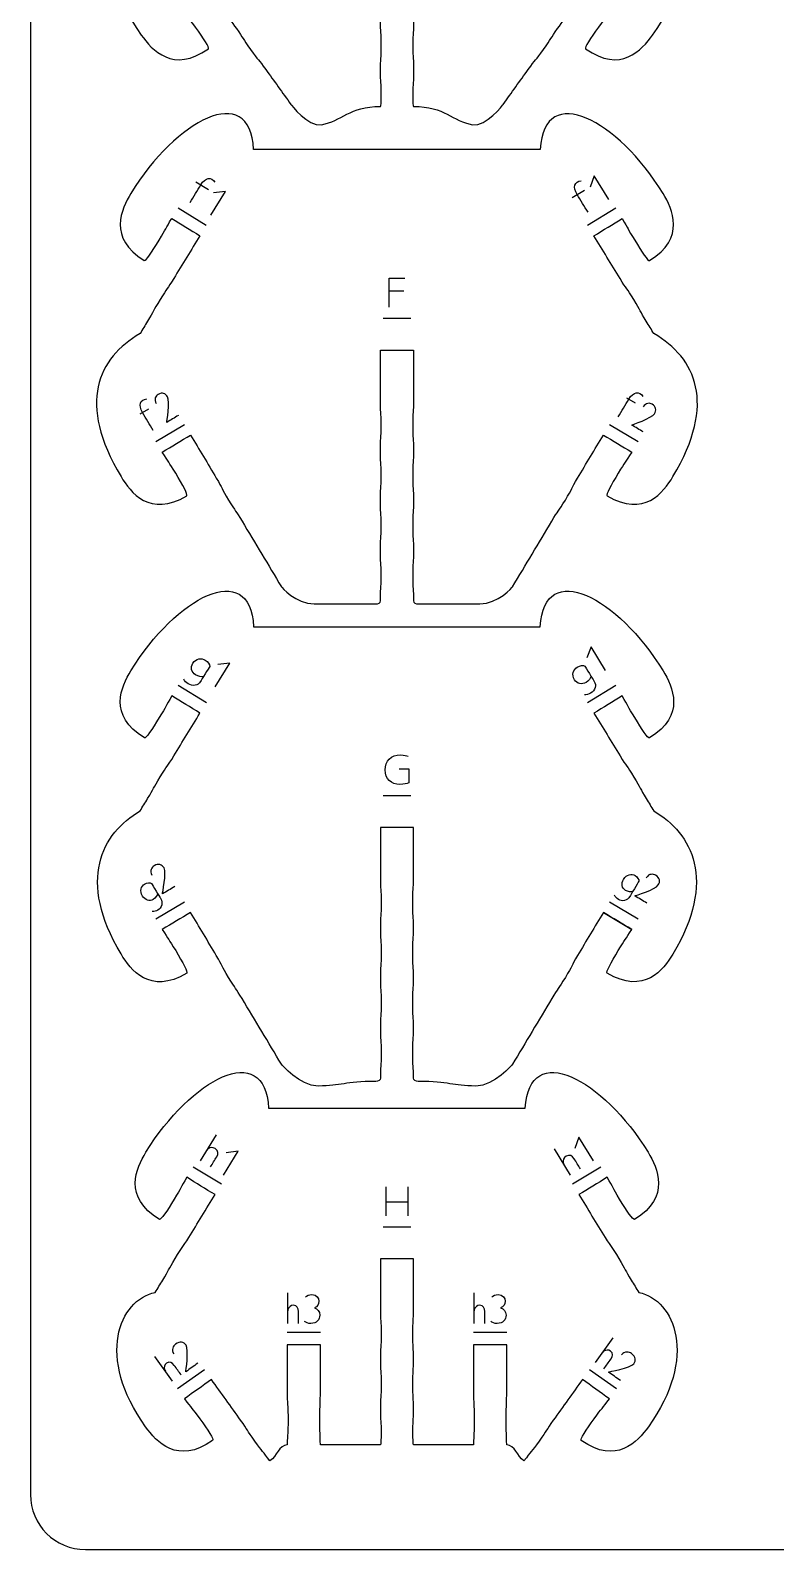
# Model space of a CAD drawing. Extents: x 0 to 200, y 0 to 300.
# Drawn here: x 0.1 to 67.7, y 0.1 to 137.9 of the extents above; entities that cross this region are included whole.
import ezdxf

# ---------------------------------------------------------------- set-up
doc = ezdxf.new("R2010")
doc.units = 0
doc.header["$MEASUREMENT"] = 0
doc.layers.add('DEFAULT', color=7, linetype='CONTINUOUS')

msp = doc.modelspace()

# ---------------------------------------------------------------- linework, layer by layer
at = {"layer": 'DEFAULT', "color": 7}
for points in [[(15.11, 124.18), (16.24, 123.49)], [(52.56, 122.56), (51.24, 124.73), (50.88, 123.7)], [(16.46, 121.14), (17.79, 123.3), (16.71, 123.16)], [(49.24, 122.74), (50.37, 123.43)], [(16.05, 120.22), (13.49, 121.79)], [(53.2, 121.78), (50.64, 120.21)], [(32.64, 112.81), (32.64, 115.44), (34.05, 115.44)], [(32.64, 114.28), (33.97, 114.28)], [(32.1, 111.81), (34.6, 111.81)], [(10.07, 103.12), (10.84, 103.57)], [(54.18, 104.58), (54.94, 104.12)], [(14.07, 102.14), (11.49, 100.6)], [(55.21, 100.6), (52.63, 102.14)], [(52.27, 79.84), (50.95, 82), (50.58, 80.98)], [(16.85, 78.36), (18.18, 80.52), (17.1, 80.38)], [(16.06, 76.91), (13.5, 78.48)], [(53.2, 78.48), (50.64, 76.91)], [(32.1, 68.51), (34.6, 68.51)], [(14.07, 58.84), (11.49, 57.3)], [(52.07, 57.9), (54.64, 56.36)], [(55.21, 57.3), (52.63, 58.84)], [(15.53, 35.36), (16.97, 37.72)], [(51.17, 35.36), (49.85, 37.52), (49.48, 36.5)], [(17.62, 34.08), (18.94, 36.24), (17.86, 36.1)], [(49.08, 34.08), (47.63, 36.44)], [(17.42, 33.24), (14.86, 34.8)], [(51.83, 34.8), (49.27, 33.24)], [(32.37, 30.38), (32.37, 33.01)], [(34.32, 33.01), (34.32, 30.38)], [(34.32, 31.61), (32.37, 31.61)], [(32.1, 29.38), (34.6, 29.38)], [(23.46, 20.61), (23.46, 23.38)], [(40.35, 20.61), (40.35, 23.38)], [(26.4, 19.79), (23.4, 19.79)], [(43.3, 19.79), (40.3, 19.79)], [(51.34, 17.06), (52.95, 19.31)], [(13, 15.38), (11.39, 17.62)], [(15.88, 16.42), (13.44, 14.67)], [(53.25, 14.67), (50.82, 16.42)]]:
    msp.add_lwpolyline(points, dxfattribs=at)
at = {"layer": 'DEFAULT', "color": 1}
for points, knots in [([(195.1, 0.1), (131.77, 0.1), (68.43, 0.1), (5.1, 0.1), (2.34, 0.1), (0.1, 2.34), (0.1, 5.1), (0.1, 101.77), (0.1, 198.43), (0.1, 295.1), (0.1, 297.86), (2.34, 300.1), (5.1, 300.1), (68.43, 300.1), (131.77, 300.1), (195.1, 300.1), (197.86, 300.1), (200.1, 297.86), (200.1, 295.1), (200.1, 198.43), (200.1, 101.77), (200.1, 5.1), (200.1, 2.34), (197.86, 0.1), (195.1, 0.1)], [0, 0, 0, 0, 538.583, 538.583, 538.583, 539.583, 539.583, 539.583, 1361.63, 1361.63, 1361.63, 1362.63, 1362.63, 1362.63, 1901.213, 1901.213, 1901.213, 1902.213, 1902.213, 1902.213, 2724.26, 2724.26, 2724.26, 2725.26, 2725.26, 2725.26, 2725.26]), ([(42.99, 131.2), (42.99, 131.2), (41.43, 129.15), (40.21, 129.35), (38.38, 129.66), (37.69, 131.01), (34.86, 131.01), (34.79, 131.01), (34.79, 131.42), (34.79, 131.99), (34.79, 133.25), (34.86, 133.12), (34.86, 134.26), (34.86, 135.4), (34.79, 135.27), (34.79, 136.54), (34.79, 137.8), (34.86, 137.67), (34.86, 138.81), (34.86, 139.95), (34.79, 139.82), (34.79, 141.09), (34.79, 142.35), (34.86, 142.22), (34.86, 143.36), (34.86, 144.88), (34.86, 146.39), (34.86, 147.91), (33.86, 147.91), (32.86, 147.91), (31.86, 147.91), (31.86, 146.39), (31.86, 144.88), (31.86, 143.36), (31.86, 142.22), (31.92, 142.35), (31.92, 141.09), (31.92, 139.82), (31.86, 139.95), (31.86, 138.81), (31.86, 137.67), (31.92, 137.8), (31.92, 136.54), (31.92, 135.27), (31.86, 135.4), (31.86, 134.26), (31.86, 133.12), (31.92, 133.25), (31.92, 131.99), (31.92, 131.42), (31.92, 131.01), (31.86, 131.01), (29.02, 131.01), (28.33, 129.66), (26.5, 129.35), (25.28, 129.15), (23.72, 131.2), (23.72, 131.2), (22.96, 132.26), (22.2, 133.32), (21.44, 134.37), (20.78, 135.29), (20.79, 135.15), (20.06, 136.18), (19.32, 137.21), (19.45, 137.14), (18.78, 138.07), (17.9, 139.3), (17.01, 140.53), (16.13, 141.76), (15.32, 141.18), (14.51, 140.6), (13.69, 140.02), (14.36, 139.09), (14.33, 139.23), (15.07, 138.2), (15.81, 137.18), (16.37, 136.33), (16.24, 136.24), (13.07, 133.97), (11.12, 136.13), (10.16, 137.48), (5.61, 143.82), (7.6, 150.35), (11.04, 149.64), (11.26, 150.01), (11.49, 150.38), (11.72, 150.75), (12.31, 151.71), (12.19, 151.64), (12.85, 152.72), (13.5, 153.8), (13.49, 153.65), (14.09, 154.63), (14.88, 155.92), (15.67, 157.21), (16.46, 158.51), (15.61, 159.03), (14.76, 159.55), (13.9, 160.07), (13.31, 159.1), (13.43, 159.17), (12.77, 158.1), (12.11, 157.02), (11.55, 156.18), (11.42, 156.26), (8.09, 158.29), (9.71, 160.7), (10.57, 162.11), (14.65, 168.76), (21.35, 172.36), (21.71, 166.11), (29.47, 166.11), (37.23, 166.11), (44.98, 166.11), (45.34, 172.36), (52.05, 168.76), (56.12, 162.11), (56.98, 160.7), (58.61, 158.3), (55.28, 156.26), (55.14, 156.18), (54.59, 157.02), (53.93, 158.1), (53.27, 159.17), (53.39, 159.1), (52.79, 160.07), (51.94, 159.55), (51.08, 159.03), (50.23, 158.51), (51.03, 157.21), (51.82, 155.92), (52.61, 154.63), (53.2, 153.65), (53.19, 153.8), (53.85, 152.72), (54.51, 151.64), (54.39, 151.71), (54.98, 150.75), (55.21, 150.38), (55.44, 150.01), (55.66, 149.64), (59.1, 150.35), (61.09, 143.82), (56.54, 137.48), (55.57, 136.14), (53.63, 133.97), (50.46, 136.24), (50.33, 136.34), (50.89, 137.18), (51.63, 138.2), (52.36, 139.23), (52.34, 139.09), (53, 140.01), (52.19, 140.6), (51.38, 141.18), (50.56, 141.76), (49.68, 140.53), (48.8, 139.3), (47.91, 138.07), (47.25, 137.14), (47.38, 137.21), (46.64, 136.18), (45.91, 135.16), (45.92, 135.29), (45.26, 134.37), (44.5, 133.32), (43.74, 132.26), (42.99, 131.2)], [11.050398, 11.050398, 11.050398, 11.050398, 12.050398, 12.050398, 12.050398, 13.050398, 13.050398, 13.050398, 14.050398, 14.050398, 14.050398, 15.050398, 15.050398, 15.050398, 16.050398, 16.050398, 16.050398, 17.050398, 17.050398, 17.050398, 18.050398, 18.050398, 18.050398, 19.050398, 19.050398, 19.050398, 31.946398, 31.946398, 31.946398, 40.450398, 40.450398, 40.450398, 53.346398, 53.346398, 53.346398, 54.346398, 54.346398, 54.346398, 55.346398, 55.346398, 55.346398, 56.346398, 56.346398, 56.346398, 57.346398, 57.346398, 57.346398, 58.346398, 58.346398, 58.346398, 59.346398, 59.346398, 59.346398, 60.346398, 60.346398, 60.346398, 61.346398, 61.346398, 61.346398, 72.402624, 72.402624, 72.402624, 73.402624, 73.402624, 73.402624, 74.402624, 74.402624, 74.402624, 87.293579, 87.293579, 87.293579, 95.797463, 95.797463, 95.797463, 96.797463, 96.797463, 96.797463, 97.797463, 97.797463, 97.797463, 98.797463, 98.797463, 98.797463, 99.797463, 99.797463, 99.797463, 103.484826, 103.484826, 103.484826, 104.484826, 104.484826, 104.484826, 105.484826, 105.484826, 105.484826, 118.379816, 118.379816, 118.379816, 126.884102, 126.884102, 126.884102, 127.884102, 127.884102, 127.884102, 128.884102, 128.884102, 128.884102, 129.884102, 129.884102, 129.884102, 130.884102, 130.884102, 130.884102, 196.846102, 196.846102, 196.846102, 197.846102, 197.846102, 197.846102, 198.846102, 198.846102, 198.846102, 199.846102, 199.846102, 199.846102, 200.846102, 200.846102, 200.846102, 209.349534, 209.349534, 209.349534, 222.250795, 222.250795, 222.250795, 223.250795, 223.250795, 223.250795, 224.250795, 224.250795, 224.250795, 227.938158, 227.938158, 227.938158, 228.938158, 228.938158, 228.938158, 229.938158, 229.938158, 229.938158, 230.938158, 230.938158, 230.938158, 231.938158, 231.938158, 231.938158, 240.442626, 240.442626, 240.442626, 253.336724, 253.336724, 253.336724, 254.336724, 254.336724, 254.336724, 255.336724, 255.336724, 255.336724, 266.387122, 266.387122, 266.387122, 266.387122]), ([(56.65, 110.41), (60.45, 108.17), (62.38, 104.12), (58.38, 97.43), (57.53, 96.01), (55.76, 93.69), (52.42, 95.69), (52.28, 95.78), (52.77, 96.66), (53.42, 97.74), (54.07, 98.82), (54.05, 98.69), (54.64, 99.66), (53.78, 100.17), (52.93, 100.69), (52.07, 101.2), (51.29, 99.9), (50.51, 98.6), (49.73, 97.3), (49.15, 96.32), (49.27, 96.39), (48.62, 95.31), (47.97, 94.22), (47.98, 94.37), (47.39, 93.39), (46.21, 91.4), (45.02, 89.42), (43.83, 87.43), (43.83, 87.43), (42.53, 85.88), (40.85, 85.88), (38.7, 85.88), (38.12, 85.88), (35.27, 85.88), (35.04, 85.88), (34.85, 86), (34.85, 86.16), (34.85, 87.3), (34.78, 87.17), (34.78, 88.44), (34.78, 89.7), (34.85, 89.58), (34.85, 90.71), (34.85, 91.85), (34.78, 91.72), (34.78, 92.99), (34.78, 94.25), (34.85, 94.13), (34.85, 95.26), (34.85, 96.4), (34.78, 96.27), (34.78, 97.54), (34.78, 98.8), (34.85, 98.68), (34.85, 99.81), (34.85, 100.95), (34.78, 100.82), (34.78, 102.09), (34.78, 103.35), (34.85, 103.23), (34.85, 104.36), (34.85, 105.88), (34.85, 107.4), (34.85, 108.91), (33.85, 108.91), (32.85, 108.91), (31.85, 108.91), (31.85, 107.4), (31.85, 105.88), (31.85, 104.36), (31.85, 103.23), (31.91, 103.35), (31.91, 102.09), (31.91, 100.82), (31.85, 100.95), (31.85, 99.81), (31.85, 98.68), (31.91, 98.8), (31.91, 97.54), (31.91, 96.27), (31.85, 96.4), (31.85, 95.26), (31.85, 94.13), (31.91, 94.25), (31.91, 92.99), (31.91, 91.72), (31.85, 91.85), (31.85, 90.71), (31.85, 89.58), (31.91, 89.7), (31.91, 88.44), (31.91, 87.17), (31.85, 87.3), (31.85, 86.16), (31.85, 86), (31.66, 85.88), (31.42, 85.88), (28.58, 85.88), (27.99, 85.88), (25.85, 85.88), (24.16, 85.88), (22.87, 87.43), (22.87, 87.43), (21.68, 89.42), (20.49, 91.4), (19.3, 93.39), (18.72, 94.37), (18.73, 94.22), (18.08, 95.31), (17.43, 96.39), (17.55, 96.32), (16.96, 97.3), (16.19, 98.6), (15.41, 99.9), (14.63, 101.2), (13.77, 100.69), (12.92, 100.17), (12.06, 99.66), (12.64, 98.69), (12.63, 98.82), (13.28, 97.74), (13.92, 96.66), (14.41, 95.78), (14.28, 95.69), (10.93, 93.69), (9.17, 96.01), (8.32, 97.43), (4.31, 104.12), (6.24, 108.17), (10.05, 110.41), (10.27, 110.78), (10.5, 111.15), (10.72, 111.52), (11.32, 112.49), (11.2, 112.42), (11.86, 113.49), (12.52, 114.57), (12.51, 114.43), (13.1, 115.4), (13.89, 116.7), (14.68, 117.99), (15.47, 119.28), (14.62, 119.8), (13.77, 120.33), (12.92, 120.85), (12.32, 119.88), (12.44, 119.95), (11.78, 118.88), (11.12, 117.79), (10.57, 116.96), (10.43, 117.04), (7.1, 119.07), (8.35, 121.71), (9.21, 123.12), (13.28, 129.77), (19.99, 133.37), (20.35, 127.11), (29.01, 127.11), (37.68, 127.11), (46.35, 127.11), (46.7, 133.36), (53.41, 129.77), (57.48, 123.11), (58.34, 121.7), (59.58, 119.07), (56.26, 117.03), (56.12, 116.95), (55.57, 117.79), (54.91, 118.87), (54.25, 119.94), (54.37, 119.87), (53.77, 120.84), (52.92, 120.32), (52.06, 119.8), (51.21, 119.27), (52, 117.98), (52.79, 116.69), (53.59, 115.39), (54.18, 114.42), (54.17, 114.56), (54.83, 113.49), (55.49, 112.41), (55.37, 112.48), (55.96, 111.52), (56.19, 111.15), (56.42, 110.78), (56.65, 110.41)], [3.696068, 3.696068, 3.696068, 3.696068, 4.696068, 4.696068, 4.696068, 5.696068, 5.696068, 5.696068, 6.696068, 6.696068, 6.696068, 7.696068, 7.696068, 7.696068, 16.199657, 16.199657, 16.199657, 29.089674, 29.089674, 29.089674, 30.089674, 30.089674, 30.089674, 31.089674, 31.089674, 31.089674, 50.778255, 50.778255, 50.778255, 51.778255, 51.778255, 51.778255, 52.778255, 52.778255, 52.778255, 53.778255, 53.778255, 53.778255, 54.778255, 54.778255, 54.778255, 55.778255, 55.778255, 55.778255, 56.778255, 56.778255, 56.778255, 57.778255, 57.778255, 57.778255, 58.778255, 58.778255, 58.778255, 59.778255, 59.778255, 59.778255, 60.778255, 60.778255, 60.778255, 61.778255, 61.778255, 61.778255, 74.673255, 74.673255, 74.673255, 83.177255, 83.177255, 83.177255, 96.072255, 96.072255, 96.072255, 97.072255, 97.072255, 97.072255, 98.072255, 98.072255, 98.072255, 99.072255, 99.072255, 99.072255, 100.072255, 100.072255, 100.072255, 101.072255, 101.072255, 101.072255, 102.072255, 102.072255, 102.072255, 103.072255, 103.072255, 103.072255, 104.072255, 104.072255, 104.072255, 105.072255, 105.072255, 105.072255, 106.072255, 106.072255, 106.072255, 107.072255, 107.072255, 107.072255, 126.768879, 126.768879, 126.768879, 127.768879, 127.768879, 127.768879, 128.768879, 128.768879, 128.768879, 141.652228, 141.652228, 141.652228, 150.156331, 150.156331, 150.156331, 151.156331, 151.156331, 151.156331, 152.156331, 152.156331, 152.156331, 153.156331, 153.156331, 153.156331, 154.156331, 154.156331, 154.156331, 157.844548, 157.844548, 157.844548, 158.844548, 158.844548, 158.844548, 159.844548, 159.844548, 159.844548, 172.740721, 172.740721, 172.740721, 181.244154, 181.244154, 181.244154, 182.244154, 182.244154, 182.244154, 183.244154, 183.244154, 183.244154, 184.244154, 184.244154, 184.244154, 185.244154, 185.244154, 185.244154, 258.940154, 258.940154, 258.940154, 259.940154, 259.940154, 259.940154, 260.940154, 260.940154, 260.940154, 261.940154, 261.940154, 261.940154, 262.940154, 262.940154, 262.940154, 271.443394, 271.443394, 271.443394, 284.340421, 284.340421, 284.340421, 285.340421, 285.340421, 285.340421, 286.340421, 286.340421, 286.340421, 290.036488, 290.036488, 290.036488, 290.036488]), ([(58.37, 54.12), (62.38, 60.81), (60.12, 65.08), (56.64, 67.1), (56.42, 67.47), (56.19, 67.84), (55.96, 68.22), (55.37, 69.18), (55.49, 69.11), (54.83, 70.18), (54.17, 71.26), (54.18, 71.12), (53.59, 72.09), (52.8, 73.38), (52, 74.68), (51.21, 75.97), (52.07, 76.49), (52.92, 77.02), (53.77, 77.54), (54.37, 76.56), (54.25, 76.64), (54.91, 75.57), (55.57, 74.48), (56.12, 73.64), (56.26, 73.73), (59.59, 75.76), (58.34, 78.4), (57.48, 79.81), (53.41, 86.47), (46.71, 90.06), (46.35, 83.81), (37.68, 83.81), (29.02, 83.81), (20.35, 83.81), (19.99, 90.06), (13.29, 86.47), (9.21, 79.81), (8.35, 78.4), (7.11, 75.77), (10.44, 73.73), (10.57, 73.65), (11.13, 74.49), (11.79, 75.57), (12.45, 76.64), (12.33, 76.57), (12.93, 77.54), (13.78, 77.02), (14.63, 76.5), (15.48, 75.98), (14.69, 74.68), (13.9, 73.39), (13.11, 72.09), (12.52, 71.12), (12.53, 71.26), (11.87, 70.19), (11.2, 69.11), (11.33, 69.18), (10.73, 68.22), (10.51, 67.85), (10.28, 67.48), (10.05, 67.11), (6.58, 65.08), (4.32, 60.82), (8.32, 54.13), (9.17, 52.71), (10.93, 50.38), (14.28, 52.39), (14.42, 52.47), (13.92, 53.35), (13.28, 54.44), (12.63, 55.52), (12.64, 55.38), (12.06, 56.36), (12.92, 56.87), (13.77, 57.38), (14.63, 57.9), (15.41, 56.6), (16.19, 55.3), (16.96, 53.99), (17.55, 53.01), (17.43, 53.09), (18.08, 52.01), (18.73, 50.92), (18.72, 51.06), (19.3, 50.09), (20.49, 48.1), (21.68, 46.11), (22.87, 44.13), (22.87, 44.13), (24.51, 42.15), (26.2, 42.15), (28.34, 42.15), (28.58, 42.57), (31.42, 42.57), (31.66, 42.57), (31.85, 42.7), (31.85, 42.86), (31.85, 44), (31.91, 43.87), (31.91, 45.14), (31.91, 46.4), (31.85, 46.27), (31.85, 47.41), (31.85, 48.55), (31.91, 48.42), (31.91, 49.69), (31.91, 50.95), (31.85, 50.82), (31.85, 51.96), (31.85, 53.1), (31.91, 52.97), (31.91, 54.24), (31.91, 55.5), (31.85, 55.37), (31.85, 56.51), (31.85, 57.65), (31.91, 57.52), (31.91, 58.78), (31.91, 60.05), (31.85, 59.92), (31.85, 61.06), (31.85, 62.58), (31.85, 64.09), (31.85, 65.61), (32.85, 65.61), (33.85, 65.61), (34.85, 65.61), (34.85, 64.09), (34.85, 62.58), (34.85, 61.06), (34.85, 59.92), (34.78, 60.05), (34.78, 58.78), (34.78, 57.52), (34.85, 57.65), (34.85, 56.51), (34.85, 55.37), (34.78, 55.5), (34.78, 54.24), (34.78, 52.97), (34.85, 53.1), (34.85, 51.96), (34.85, 50.82), (34.78, 50.95), (34.78, 49.69), (34.78, 48.42), (34.85, 48.55), (34.85, 47.41), (34.85, 46.27), (34.78, 46.4), (34.78, 45.14), (34.78, 43.87), (34.85, 44), (34.85, 42.86), (34.85, 42.7), (35.04, 42.57), (35.27, 42.57), (38.12, 42.57), (38.36, 42.15), (40.5, 42.15), (42.19, 42.15), (43.83, 44.13), (43.83, 44.13), (45.02, 46.11), (46.21, 48.1), (47.39, 50.09), (47.98, 51.06), (47.97, 50.92), (48.62, 52.01), (49.27, 53.09), (49.15, 53.01), (49.73, 54), (50.51, 55.3), (51.29, 56.6), (52.07, 57.9), (52.93, 57.38), (53.78, 56.87), (54.64, 56.36), (54.05, 55.38), (54.07, 55.52), (53.42, 54.44), (52.77, 53.35), (52.28, 52.47), (52.42, 52.39), (55.76, 50.39), (57.52, 52.7), (58.37, 54.12)], [1, 1, 1, 1, 2, 2, 2, 5.698458, 5.698458, 5.698458, 6.698458, 6.698458, 6.698458, 7.698458, 7.698458, 7.698458, 20.595484, 20.595484, 20.595484, 29.099578, 29.099578, 29.099578, 30.099578, 30.099578, 30.099578, 31.099578, 31.099578, 31.099578, 32.099578, 32.099578, 32.099578, 33.099578, 33.099578, 33.099578, 106.795578, 106.795578, 106.795578, 107.795578, 107.795578, 107.795578, 108.795578, 108.795578, 108.795578, 109.795578, 109.795578, 109.795578, 110.795578, 110.795578, 110.795578, 119.299341, 119.299341, 119.299341, 132.195514, 132.195514, 132.195514, 133.195514, 133.195514, 133.195514, 134.195514, 134.195514, 134.195514, 137.881834, 137.881834, 137.881834, 138.881834, 138.881834, 138.881834, 139.881834, 139.881834, 139.881834, 140.881834, 140.881834, 140.881834, 141.881834, 141.881834, 141.881834, 150.385938, 150.385938, 150.385938, 163.270144, 163.270144, 163.270144, 164.270144, 164.270144, 164.270144, 165.270144, 165.270144, 165.270144, 184.964539, 184.964539, 184.964539, 185.964539, 185.964539, 185.964539, 186.964539, 186.964539, 186.964539, 187.964539, 187.964539, 187.964539, 188.964539, 188.964539, 188.964539, 189.964539, 189.964539, 189.964539, 190.964539, 190.964539, 190.964539, 191.964539, 191.964539, 191.964539, 192.964539, 192.964539, 192.964539, 193.964539, 193.964539, 193.964539, 194.964539, 194.964539, 194.964539, 195.964539, 195.964539, 195.964539, 208.859539, 208.859539, 208.859539, 217.363539, 217.363539, 217.363539, 230.258539, 230.258539, 230.258539, 231.258539, 231.258539, 231.258539, 232.258539, 232.258539, 232.258539, 233.258539, 233.258539, 233.258539, 234.258539, 234.258539, 234.258539, 235.258539, 235.258539, 235.258539, 236.258539, 236.258539, 236.258539, 237.258539, 237.258539, 237.258539, 238.258539, 238.258539, 238.258539, 239.258539, 239.258539, 239.258539, 240.258539, 240.258539, 240.258539, 241.258539, 241.258539, 241.258539, 260.946261, 260.946261, 260.946261, 261.946261, 261.946261, 261.946261, 262.946261, 262.946261, 262.946261, 275.835765, 275.835765, 275.835765, 284.339869, 284.339869, 284.339869, 285.339869, 285.339869, 285.339869, 286.339869, 286.339869, 286.339869, 287.339869, 287.339869, 287.339869, 287.339869]), ([(56.15, 11.24), (60.7, 17.58), (58.55, 22.75), (55.28, 23.43), (55.05, 23.8), (54.83, 24.17), (54.6, 24.54), (54, 25.51), (54.13, 25.43), (53.47, 26.51), (52.81, 27.59), (52.82, 27.45), (52.23, 28.42), (51.43, 29.71), (50.64, 31.01), (49.85, 32.3), (50.7, 32.82), (51.55, 33.34), (52.41, 33.87), (53, 32.89), (52.88, 32.97), (53.54, 31.89), (54.21, 30.81), (54.76, 29.97), (54.9, 30.05), (58.22, 32.09), (56.98, 34.73), (56.12, 36.14), (52.05, 42.79), (45.34, 46.39), (44.98, 40.13), (37.23, 40.13), (29.47, 40.13), (21.71, 40.13), (21.35, 46.39), (14.65, 42.79), (10.58, 36.14), (9.71, 34.72), (8.47, 32.09), (11.8, 30.05), (11.93, 29.97), (12.49, 30.81), (13.15, 31.89), (13.81, 32.97), (13.7, 32.89), (14.29, 33.87), (15.14, 33.34), (15.99, 32.82), (16.85, 32.3), (16.05, 31.01), (15.26, 29.71), (14.47, 28.42), (13.88, 27.45), (13.89, 27.59), (13.23, 26.51), (12.57, 25.43), (12.69, 25.51), (12.1, 24.54), (11.87, 24.17), (11.65, 23.8), (11.42, 23.43), (8.15, 22.75), (6, 17.58), (10.55, 11.24), (11.51, 9.9), (13.46, 7.74), (16.63, 10.01), (16.76, 10.1), (16.2, 10.94), (15.46, 11.97), (14.72, 12.99), (14.75, 12.86), (14.08, 13.78), (14.9, 14.36), (15.71, 14.95), (16.52, 15.53), (17.4, 14.3), (18.29, 13.07), (19.17, 11.83), (19.84, 10.91), (19.71, 10.97), (20.45, 9.95), (21.18, 8.92), (21.16, 9.06), (21.83, 8.14), (22.45, 8.57), (22.64, 9.59), (23.4, 9.59), (23.4, 10.72), (23.47, 10.6), (23.47, 11.86), (23.47, 13.12), (23.4, 13), (23.4, 14.14), (23.4, 15.65), (23.4, 17.17), (23.4, 18.69), (24.4, 18.69), (25.4, 18.69), (26.4, 18.69), (26.4, 17.17), (26.4, 15.65), (26.4, 14.14), (26.4, 13), (26.34, 13.12), (26.34, 11.86), (26.34, 10.6), (26.4, 10.72), (26.4, 9.59), (28.22, 9.59), (30.04, 9.59), (31.85, 9.59), (31.89, 9.59), (31.91, 10.34), (31.91, 10.56), (31.91, 11.82), (31.85, 11.7), (31.85, 12.83), (31.85, 13.97), (31.91, 13.84), (31.91, 15.11), (31.91, 16.37), (31.85, 16.25), (31.85, 17.38), (31.85, 18.52), (31.91, 18.39), (31.91, 19.66), (31.91, 20.92), (31.85, 20.8), (31.85, 21.93), (31.85, 23.45), (31.85, 24.97), (31.85, 26.48), (32.85, 26.48), (33.85, 26.48), (34.85, 26.48), (34.85, 24.97), (34.85, 23.45), (34.85, 21.93), (34.85, 20.8), (34.79, 20.92), (34.79, 19.66), (34.79, 18.39), (34.85, 18.52), (34.85, 17.38), (34.85, 16.25), (34.79, 16.37), (34.79, 15.11), (34.79, 13.84), (34.85, 13.97), (34.85, 12.83), (34.85, 11.7), (34.79, 11.82), (34.79, 10.56), (34.79, 10.34), (34.81, 9.59), (34.85, 9.59), (36.67, 9.59), (38.48, 9.59), (40.3, 9.59), (40.3, 10.72), (40.36, 10.6), (40.36, 11.86), (40.36, 13.12), (40.3, 13), (40.3, 14.14), (40.3, 15.65), (40.3, 17.17), (40.3, 18.69), (41.3, 18.69), (42.3, 18.69), (43.3, 18.69), (43.3, 17.17), (43.3, 15.65), (43.3, 14.14), (43.3, 13), (43.24, 13.12), (43.24, 11.86), (43.24, 10.6), (43.3, 10.72), (43.3, 9.59), (44.06, 9.59), (44.25, 8.57), (44.87, 8.14), (45.53, 9.06), (45.51, 8.92), (46.25, 9.95), (46.98, 10.97), (46.86, 10.91), (47.52, 11.83), (48.41, 13.07), (49.29, 14.3), (50.17, 15.53), (50.99, 14.95), (51.8, 14.36), (52.61, 13.78), (51.95, 12.86), (51.97, 12.99), (51.24, 11.97), (50.5, 10.94), (49.94, 10.1), (50.07, 10.01), (53.24, 7.74), (55.18, 9.9), (56.15, 11.24)], [1, 1, 1, 1, 2, 2, 2, 5.688548, 5.688548, 5.688548, 6.688548, 6.688548, 6.688548, 7.688548, 7.688548, 7.688548, 20.584913, 20.584913, 20.584913, 29.089006, 29.089006, 29.089006, 30.089006, 30.089006, 30.089006, 31.089006, 31.089006, 31.089006, 32.089006, 32.089006, 32.089006, 33.089006, 33.089006, 33.089006, 99.051006, 99.051006, 99.051006, 100.051006, 100.051006, 100.051006, 101.051006, 101.051006, 101.051006, 102.051006, 102.051006, 102.051006, 103.051006, 103.051006, 103.051006, 111.554247, 111.554247, 111.554247, 124.45009, 124.45009, 124.45009, 125.45009, 125.45009, 125.45009, 126.45009, 126.45009, 126.45009, 130.138638, 130.138638, 130.138638, 131.138638, 131.138638, 131.138638, 132.138638, 132.138638, 132.138638, 133.138638, 133.138638, 133.138638, 134.138638, 134.138638, 134.138638, 142.642293, 142.642293, 142.642293, 155.536038, 155.536038, 155.536038, 156.536038, 156.536038, 156.536038, 157.536038, 157.536038, 157.536038, 158.536038, 158.536038, 158.536038, 159.536038, 159.536038, 159.536038, 160.536038, 160.536038, 160.536038, 173.435038, 173.435038, 173.435038, 181.939038, 181.939038, 181.939038, 194.838038, 194.838038, 194.838038, 195.838038, 195.838038, 195.838038, 196.838038, 196.838038, 196.838038, 212.281039, 212.281039, 212.281039, 213.281039, 213.281039, 213.281039, 214.281039, 214.281039, 214.281039, 215.281039, 215.281039, 215.281039, 216.281039, 216.281039, 216.281039, 217.281039, 217.281039, 217.281039, 218.281039, 218.281039, 218.281039, 231.177039, 231.177039, 231.177039, 239.681039, 239.681039, 239.681039, 252.577039, 252.577039, 252.577039, 253.577039, 253.577039, 253.577039, 254.577039, 254.577039, 254.577039, 255.577039, 255.577039, 255.577039, 256.577039, 256.577039, 256.577039, 257.577039, 257.577039, 257.577039, 258.577039, 258.577039, 258.577039, 274.020039, 274.020039, 274.020039, 275.020039, 275.020039, 275.020039, 276.020039, 276.020039, 276.020039, 288.919039, 288.919039, 288.919039, 297.423039, 297.423039, 297.423039, 310.322039, 310.322039, 310.322039, 311.322039, 311.322039, 311.322039, 312.322039, 312.322039, 312.322039, 313.322039, 313.322039, 313.322039, 314.322039, 314.322039, 314.322039, 315.322039, 315.322039, 315.322039, 328.215785, 328.215785, 328.215785, 336.71944, 336.71944, 336.71944, 337.71944, 337.71944, 337.71944, 338.71944, 338.71944, 338.71944, 339.71944, 339.71944, 339.71944, 339.71944])]:
    msp.add_open_spline(points, degree=3, knots=knots, dxfattribs=at)
at = {"layer": 'DEFAULT', "color": 7}
for points, knots in [([(14.58, 122.3), (14.9, 122.83), (15.23, 123.37), (15.56, 123.9), (15.98, 124.6), (16.51, 124.65), (16.84, 124.14)], [0, 0, 0, 0, 5.347378, 5.347378, 5.347378, 6.347378, 6.347378, 6.347378, 6.347378]), ([(50.68, 121.41), (50.35, 121.95), (50.02, 122.48), (49.69, 123.02), (49.27, 123.71), (49.45, 124.2), (50.06, 124.27)], [0, 0, 0, 0, 5.346856, 5.346856, 5.346856, 6.346856, 6.346856, 6.346856, 6.346856]), ([(13.52, 102.98), (13.17, 102.77), (12.82, 102.56), (12.47, 102.35), (12.47, 102.35), (12.78, 104.26), (12.54, 104.66), (12.35, 104.97), (12.06, 105.11), (11.68, 104.88), (11.48, 104.76), (11.27, 104.46), (11.51, 104.05)], [0, 0, 0, 0, 3.462901, 3.462901, 3.462901, 4.462901, 4.462901, 4.462901, 5.462901, 5.462901, 5.462901, 6.462901, 6.462901, 6.462901, 6.462901]), ([(53.41, 102.84), (53.74, 103.38), (54.06, 103.92), (54.38, 104.46), (54.8, 105.15), (55.32, 105.22), (55.66, 104.71)], [0, 0, 0, 0, 5.3475, 5.3475, 5.3475, 6.3475, 6.3475, 6.3475, 6.3475]), ([(11.25, 101.62), (10.93, 102.16), (10.6, 102.7), (10.28, 103.24), (9.86, 103.94), (10.05, 104.43), (10.66, 104.48)], [0, 0, 0, 0, 5.347156, 5.347156, 5.347156, 6.347156, 6.347156, 6.347156, 6.347156]), ([(55.69, 101.48), (55.34, 101.69), (54.99, 101.9), (54.64, 102.11), (54.64, 102.11), (56.46, 102.74), (56.7, 103.14), (56.89, 103.45), (56.87, 103.77), (56.5, 104), (56.3, 104.12), (55.92, 104.16), (55.68, 103.75)], [0, 0, 0, 0, 3.462901, 3.462901, 3.462901, 4.462901, 4.462901, 4.462901, 5.462901, 5.462901, 5.462901, 6.462901, 6.462901, 6.462901, 6.462901]), ([(15.8, 79.31), (15.64, 79.24), (15.33, 79.3), (15.09, 79.44), (14.7, 79.68), (14.6, 80.13), (14.83, 80.5), (15.11, 80.95), (15.61, 81), (15.96, 80.78), (16.23, 80.62), (16.37, 80.37), (16.37, 80.22), (16.29, 80.1), (15.58, 78.94), (15.58, 78.94), (15.35, 78.58), (15.26, 78.57), (15.04, 78.52), (14.81, 78.45), (14.58, 78.53), (14.41, 78.64), (14.24, 78.74), (14.08, 78.9), (14.02, 79.06)], [0, 0, 0, 0, 1, 1, 1, 2, 2, 2, 3, 3, 3, 4, 4, 4, 5, 5, 5, 6, 6, 6, 7, 7, 7, 8, 8, 8, 8]), ([(50.94, 79.34), (50.93, 79.16), (50.74, 78.91), (50.5, 78.76), (50.12, 78.53), (49.67, 78.64), (49.45, 79.01), (49.17, 79.47), (49.35, 79.93), (49.7, 80.15), (49.97, 80.31), (50.26, 80.32), (50.4, 80.25), (50.46, 80.13), (51.17, 78.97), (51.17, 78.97), (51.4, 78.6), (51.36, 78.52), (51.31, 78.3), (51.26, 78.07), (51.09, 77.9), (50.91, 77.79), (50.74, 77.68), (50.52, 77.62), (50.36, 77.63)], [0, 0, 0, 0, 1, 1, 1, 2, 2, 2, 3, 3, 3, 4, 4, 4, 5, 5, 5, 6, 6, 6, 7, 7, 7, 8, 8, 8, 8]), ([(33.56, 70.92), (33.85, 70.92), (34.14, 70.92), (34.43, 70.92), (34.43, 70.5), (34.43, 70.07), (34.43, 69.65), (34.27, 69.6), (33.97, 69.51), (33.62, 69.51), (33.22, 69.51), (32.89, 69.61), (32.64, 69.86), (32.41, 70.07), (32.27, 70.43), (32.27, 70.83), (32.27, 71.62), (32.81, 72.19), (33.69, 72.19), (34, 72.19), (34.24, 72.12), (34.35, 72.07)], [0, 0, 0, 0, 2.453, 2.453, 2.453, 6.033, 6.033, 6.033, 7.033, 7.033, 7.033, 8.033, 8.033, 8.033, 9.033, 9.033, 9.033, 10.033, 10.033, 10.033, 11.033, 11.033, 11.033, 11.033]), ([(13.19, 60.24), (12.82, 60.02), (12.45, 59.8), (12.08, 59.58), (12.08, 59.58), (12.46, 61.53), (12.22, 61.93), (12.03, 62.24), (11.73, 62.37), (11.33, 62.13), (11.12, 62), (10.88, 61.68), (11.13, 61.27)], [0, 0, 0, 0, 3.64366, 3.64366, 3.64366, 4.64366, 4.64366, 4.64366, 5.64366, 5.64366, 5.64366, 6.64366, 6.64366, 6.64366, 6.64366]), ([(54.74, 59.81), (54.59, 59.73), (54.3, 59.77), (54.09, 59.89), (53.74, 60.1), (53.67, 60.53), (53.89, 60.9), (54.17, 61.36), (54.63, 61.44), (54.94, 61.25), (55.18, 61.1), (55.3, 60.87), (55.29, 60.72), (55.22, 60.6), (54.52, 59.44), (54.52, 59.44), (54.3, 59.07), (54.21, 59.06), (54, 58.99), (53.79, 58.92), (53.59, 58.98), (53.43, 59.07), (53.28, 59.16), (53.14, 59.31), (53.09, 59.46)], [0, 0, 0, 0, 1, 1, 1, 2, 2, 2, 3, 3, 3, 4, 4, 4, 5, 5, 5, 6, 6, 6, 7, 7, 7, 8, 8, 8, 8]), ([(56.02, 58.74), (55.65, 58.96), (55.29, 59.18), (54.92, 59.4), (54.92, 59.4), (56.81, 59.98), (57.05, 60.39), (57.24, 60.7), (57.21, 61.03), (56.81, 61.27), (56.6, 61.39), (56.21, 61.45), (55.96, 61.04)], [0, 0, 0, 0, 3.64366, 3.64366, 3.64366, 4.64366, 4.64366, 4.64366, 5.64366, 5.64366, 5.64366, 6.64366, 6.64366, 6.64366, 6.64366]), ([(11.63, 59.61), (11.63, 59.44), (11.46, 59.21), (11.25, 59.08), (10.91, 58.87), (10.49, 59.01), (10.27, 59.38), (10, 59.84), (10.15, 60.28), (10.46, 60.47), (10.7, 60.61), (10.97, 60.61), (11.09, 60.53), (11.16, 60.41), (11.86, 59.24), (11.86, 59.24), (12.08, 58.87), (12.05, 58.79), (12.01, 58.58), (11.97, 58.36), (11.82, 58.21), (11.66, 58.11), (11.51, 58.02), (11.32, 57.97), (11.16, 57.99)], [0, 0, 0, 0, 1, 1, 1, 2, 2, 2, 3, 3, 3, 4, 4, 4, 5, 5, 5, 6, 6, 6, 7, 7, 7, 8, 8, 8, 8]), ([(16.43, 34.81), (16.62, 35.12), (16.81, 35.43), (17, 35.73), (17.16, 35.99), (17.18, 36.28), (16.86, 36.48), (16.64, 36.61), (16.39, 36.58), (16.23, 36.46), (16.19, 36.43), (16.16, 36.39), (16.12, 36.33)], [0, 0, 0, 0, 3.071152, 3.071152, 3.071152, 4.071152, 4.071152, 4.071152, 5.071152, 5.071152, 5.071152, 6.071152, 6.071152, 6.071152, 6.071152]), ([(49.98, 34.64), (49.79, 34.95), (49.61, 35.25), (49.42, 35.56), (49.26, 35.82), (49.01, 35.97), (48.69, 35.78), (48.48, 35.64), (48.38, 35.41), (48.42, 35.21), (48.43, 35.16), (48.45, 35.11), (48.48, 35.05)], [0, 0, 0, 0, 3.071152, 3.071152, 3.071152, 4.071152, 4.071152, 4.071152, 5.071152, 5.071152, 5.071152, 6.071152, 6.071152, 6.071152, 6.071152]), ([(24.41, 20.61), (24.41, 20.97), (24.41, 21.34), (24.41, 21.7), (24.41, 22), (24.29, 22.26), (23.96, 22.26), (23.73, 22.26), (23.54, 22.1), (23.48, 21.91), (23.46, 21.87), (23.46, 21.82), (23.46, 21.75)], [0, 0, 0, 0, 3.072, 3.072, 3.072, 4.072, 4.072, 4.072, 5.072, 5.072, 5.072, 6.072, 6.072, 6.072, 6.072]), ([(25.05, 23.03), (25.17, 23.13), (25.39, 23.23), (25.63, 23.23), (26.07, 23.23), (26.26, 22.93), (26.26, 22.63), (26.26, 22.36), (26.13, 22.14), (25.86, 22.02), (26.13, 21.96), (26.35, 21.72), (26.35, 21.37), (26.35, 20.97), (26.07, 20.61), (25.54, 20.61), (25.3, 20.61), (25.08, 20.7), (24.97, 20.78)], [0, 0, 0, 0, 1, 1, 1, 2, 2, 2, 3.021, 3.021, 3.021, 4.021, 4.021, 4.021, 5.021, 5.021, 5.021, 6.021, 6.021, 6.021, 6.021]), ([(41.31, 20.61), (41.31, 20.97), (41.31, 21.34), (41.31, 21.7), (41.31, 22), (41.19, 22.26), (40.85, 22.26), (40.62, 22.26), (40.44, 22.1), (40.38, 21.91), (40.36, 21.87), (40.35, 21.82), (40.35, 21.75)], [0, 0, 0, 0, 3.072, 3.072, 3.072, 4.072, 4.072, 4.072, 5.072, 5.072, 5.072, 6.072, 6.072, 6.072, 6.072]), ([(41.95, 23.03), (42.07, 23.13), (42.29, 23.23), (42.53, 23.23), (42.96, 23.23), (43.16, 22.93), (43.16, 22.63), (43.16, 22.36), (43.02, 22.14), (42.75, 22.02), (43.02, 21.96), (43.24, 21.72), (43.24, 21.37), (43.24, 20.97), (42.97, 20.61), (42.44, 20.61), (42.19, 20.61), (41.97, 20.7), (41.87, 20.78)], [0, 0, 0, 0, 1, 1, 1, 2, 2, 2, 3.021, 3.021, 3.021, 4.021, 4.021, 4.021, 5.021, 5.021, 5.021, 6.021, 6.021, 6.021, 6.021]), ([(15.28, 17.01), (14.92, 16.75), (14.56, 16.49), (14.2, 16.23), (14.2, 16.23), (14.49, 18.26), (14.22, 18.64), (14.01, 18.94), (13.68, 19.03), (13.27, 18.74), (13.06, 18.59), (12.83, 18.23), (13.11, 17.85)], [0, 0, 0, 0, 3.770036, 3.770036, 3.770036, 4.770036, 4.770036, 4.770036, 5.770036, 5.770036, 5.770036, 6.770036, 6.770036, 6.770036, 6.770036]), ([(52.12, 16.51), (52.33, 16.8), (52.54, 17.09), (52.75, 17.39), (52.92, 17.63), (52.98, 17.91), (52.71, 18.11), (52.52, 18.24), (52.28, 18.22), (52.12, 18.11), (52.08, 18.08), (52.04, 18.04), (52, 17.99)], [0, 0, 0, 0, 3.071854, 3.071854, 3.071854, 4.071854, 4.071854, 4.071854, 5.071854, 5.071854, 5.071854, 6.071854, 6.071854, 6.071854, 6.071854]), ([(53.61, 15.43), (53.25, 15.69), (52.89, 15.95), (52.53, 16.21), (52.53, 16.21), (54.55, 16.58), (54.82, 16.96), (55.04, 17.25), (55.02, 17.59), (54.62, 17.88), (54.4, 18.04), (53.99, 18.14), (53.71, 17.76)], [0, 0, 0, 0, 3.770036, 3.770036, 3.770036, 4.770036, 4.770036, 4.770036, 5.770036, 5.770036, 5.770036, 6.770036, 6.770036, 6.770036, 6.770036]), ([(13.78, 15.93), (13.57, 16.23), (13.36, 16.52), (13.15, 16.81), (12.97, 17.06), (12.72, 17.2), (12.45, 17), (12.26, 16.87), (12.21, 16.64), (12.26, 16.45), (12.27, 16.4), (12.3, 16.35), (12.34, 16.3)], [0, 0, 0, 0, 3.071271, 3.071271, 3.071271, 4.071271, 4.071271, 4.071271, 5.071271, 5.071271, 5.071271, 6.071271, 6.071271, 6.071271, 6.071271])]:
    msp.add_open_spline(points, degree=3, knots=knots, dxfattribs=at)

doc.saveas('drawing.dxf')
